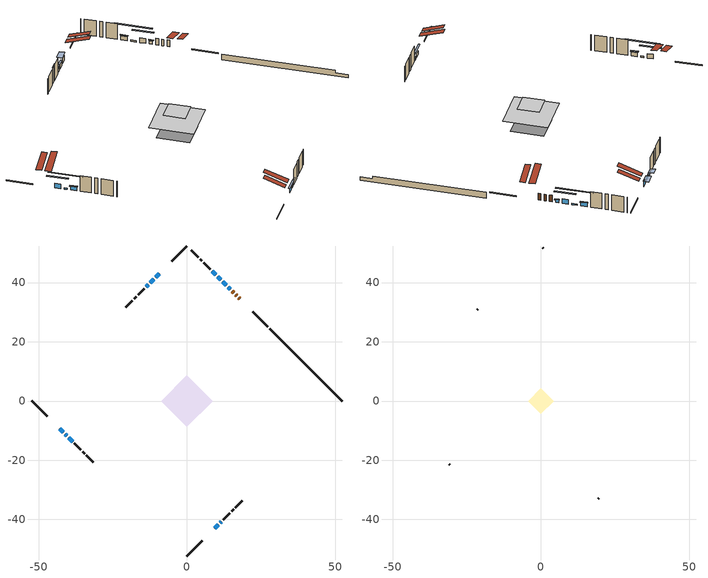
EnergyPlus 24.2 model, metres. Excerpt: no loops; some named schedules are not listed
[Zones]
conditioned space
 floor adiabatic (AdiabaticFloorConstruction): -8.72,0 0,8.72 8.72,0 0,-8.72 z2.98
 floor foundation (Slab1 construction): -6.11,0.39 -0.39,6.11 6.11,-0.39 0.39,-6.11 z-1.24
 wall outside (RimJoist1 construction): 0,-52.34 5.13,-47.21 / -52.34,0 -47.21,-5.13 / 0,52.34 -5.13,47.21 / 27.25,25.08 22.13,30.21 z0.54:0.84
 wall outside (AdiabaticWallConstruction 1): 17.86,34.47 17.42,34.92 / 16.76,35.57 16.4,35.94 / 15.74,36.59 15.2,37.13 z0.54:2.57
 wall outside (AdiabaticWallConstruction): 14.55,37.79 13.93,38.4 z0.54:1.46; 13.28,39.06 12.06,40.28 / -9.39,42.94 -10.61,41.72 / -42.94,-9.39 -41.72,-10.61 z0.54:1.96; 9.39,-42.94 10.61,-41.72 z0.54:1.51; 11.4,40.93 10.32,42.01 / -41.07,-11.27 -40.52,-11.81 z0.54:0.95; 9.67,42.67 8.44,43.89 / -11.27,41.07 -12.49,39.84 / -39.87,-12.47 -38.65,-13.69 z0.54:1.76; 11.27,-41.07 11.65,-40.69 / -13.15,39.19 -13.7,38.63 z0.54:1.43
 wall outside (Wall1 construction): 12.3,-40.03 14.47,-37.86 / -37.99,-14.34 -35.82,-16.51 / -14.36,37.97 -16.53,35.81 / 7.79,44.55 5.62,46.72 z0.54:5.42
 wall outside (Wall2 construction): 15.13,-37.2 15.7,-36.63 / -35.17,-17.17 -34.59,-17.74 / -17.19,35.15 -17.76,34.58 / 4.96,47.37 4.39,47.94 z0.54:5.42
 wall outside (Wall3 construction): 16.36,-35.98 18.7,-33.64 / -33.94,-18.4 -31.6,-20.74 / -18.41,33.92 -20.75,31.58 / 3.73,48.6 1.39,50.94 z0.54:5.42
 wall foundation (FoundationWall1 construction): 27.91,24.42,-1.24 27.91,24.42,0.54 49.89,2.44,0.54 49.89,2.44,-0.18 52.34,0,-0.18 52.34,0,-1.24
 window (WindowConstruction): 14.55,37.79 13.94,38.4 z0.54:1.45
 window (WindowConstruction 4): 13.28,39.06 12.06,40.28 z0.54:1.96
 window (WindowConstruction 5): -9.39,42.94 -10.61,41.72 z0.54:1.96
 window (WindowConstruction 6): 9.39,-42.94 10.61,-41.72 z0.54:1.51
 window (WindowConstruction 7): -42.94,-9.39 -41.72,-10.61 z0.54:1.96
 window (WindowConstruction 10): 11.4,40.93 10.32,42.01 z0.54:0.95
 window (WindowConstruction 1): 9.66,42.67 8.44,43.89 z0.54:1.76
 window (WindowConstruction 11): -41.06,-11.27 -40.52,-11.81 z0.54:0.95
 window (WindowConstruction 2): -11.27,41.06 -12.49,39.84 z0.54:1.76
 window (WindowConstruction 3): -39.87,-12.47 -38.65,-13.69 z0.54:1.76
 window (WindowConstruction 8): 11.27,-41.07 11.65,-40.69 z0.54:1.43
 window (WindowConstruction 9): -13.15,39.19 -13.7,38.63 z0.54:1.43
 door (Door): 17.86,34.47 17.42,34.92 z0.54:2.57
 door (Door 1): 16.76,35.57 16.4,35.94 z0.54:2.57
 door (Door 2): 15.74,36.59 15.2,37.13 z0.54:2.57
 ceiling adiabatic (AdiabaticFloorConstruction): 0,-8.72 8.72,0 0,8.72 -8.72,0 z2.98
 roof outside (Roof2 construction): 8.74,-43.6,5.42 4.13,-39,7.59 2.92,-40.21,7.59 7.52,-44.81,5.42; -43.6,-8.74,5.42 -39,-4.13,7.59 -40.21,-2.92,7.59 -44.81,-7.52,5.42; -8.74,43.6,5.42 -4.13,39,7.59 -2.92,40.21,7.59 -7.52,44.81,5.42; 18.52,33.82,5.42 13.92,29.21,7.59 15.13,28,7.59 19.73,32.6,5.42
attic - vented
 floor to conditioned space (Floor1 construction Reversed): -4.22,0 0,4.22 4.22,0 0,-4.22 z5.42
 wall outside (Wall4 construction): 19.35,-32.98 19.44,-32.9 / -30.94,-21.39 -30.86,-21.48 / -21.41,30.92 -21.49,30.84 / 0.74,51.6 0.66,51.68 z0.54:5.42
 roof outside (Roof1 construction): 6.87,-45.47,5.42 2.75,-41.35,7.36 1.67,-42.44,7.36 5.78,-46.55,5.42; -45.47,-6.87,5.42 -41.35,-2.75,7.36 -42.44,-1.67,7.36 -46.55,-5.78,5.42; -6.87,45.47,5.42 -2.75,41.35,7.36 -1.67,42.44,7.36 -5.78,46.55,5.42; 20.39,31.95,5.42 16.27,27.83,7.36 17.36,26.75,7.36 21.47,30.86,5.42
shading: 13.79,38.54 14.69,37.65 14.98,37.94 14.08,38.83 z1.66; 10.54,41.79 14.79,37.54 15.08,37.84 10.84,42.08 z4.1; -11.04,41.29 -8.96,43.37 -10.04,44.45 -12.12,42.37 z2.57; 11.48,-40.86 8.53,-43.8 8.82,-44.09 11.77,-41.15 z2.73; -40.21,-12.13 -44.45,-7.88 -44.75,-8.17 -40.5,-12.42 z4.1; 7.23,45.1 14.49,37.84 14.78,38.13 7.52,45.4 z5.32; 8.3,44.03 9.81,42.53 10.1,42.82 8.59,44.32 z1.96; -37.43,-14.9 -44.16,-8.18 -44.45,-8.47 -37.73,-15.19 z5.32; -12.63,39.7 -11.13,41.21 -11.42,41.5 -12.92,39.99 z1.96; -38.51,-13.83 -40.01,-12.33 -40.3,-12.62 -38.8,-14.12 z1.96; 12.51,-39.83 10.41,-41.93 10.7,-42.22 12.8,-40.12 z2.65; -14.13,38.2 -12.72,39.62 -13.79,40.69 -15.21,39.28 z2.04
[Building]
Building 1: Terrain=Suburbs
[Site:Location]
Quebec Intl AP_QC: Latitude {deg}=46.8; Longitude {deg}=-71.38; Time Zone {hr}=-5; Elevation {m}=74; Keep Site Location Information=Yes
[Site:GroundTemperature:Shallow]
0.0108218, -2.24938, -2.43038, -1.3578, 2.94801, 7.23376, 10.9493, 13.303, 13.5029, 11.5886, 7.96783, 3.81355
[Site:WaterMainsTemperature]
Calculation Method=Schedule; Temperature Schedule=mains temperature schedule
[Material] Roughness=Rough; Thermal Absorptance=0.9
Name | Thickness {m} | Conductivity {W/m-K} | Density {kg/m3} | Specific Heat {J/kg-K} | Solar Absorptance | Visible Absorptance
asphalt or fiberglass shingles | 0.00635 | 0.162714 | 1121.4 | 1465.45 | 0.4 | 0.4
ceiling stud and cavity | 0.1397 | 0.198839 | 65.682 | 1177.47 | 0.7 | 0.7
concrete 4.0 in. | 0.1016 | 1.803125 | 2242.8 | 837.4 | 0.7 | 0.7
concrete 8.0 in. | 0.2032 | 1.803125 | 2242.8 | 837.4 | 0.7 | 0.7
door material | 0.04445 | 0.0451087 | 512.64 | 1214.23 | 0.7 | 0.7
door material 1 | 0.04445 | 0.20624 | 512.64 | 1214.23 | 0.7 | 0.7
door material 2 | 0.04445 | 0.188738 | 512.64 | 1214.23 | 0.7 | 0.7
floor covering | 0.0127 | 0.0433444 | 54.468 | 1339.84 | 0.6 | 0.6
floor rigid ins; wall rigid ins | 0.512978 | 0.029427 | 32.04 | 1214.23 | 0.7 | 0.7
floor stud and cavity | 0.1397 | 1.75129 | 37.0049 | 1207.88 | 0.7 | 0.7
furniture material conditioned space 1 | 0.1524 | 0.115458 | 640.8 | 1214.23 | 0.6 | 0.6
gypsum board | 0.0127 | 0.160291 | 801 | 837.4 | 0.6 | 0.6
osb sheathing 0.5 in. | 0.0127 | 0.115458 | 512.64 | 1214.23 | 0.7 | 0.7
osb sheathing 0.75 in. | 0.01905 | 0.115458 | 512.64 | 1214.23 | 0.7 | 0.7
rim joist stud and cavity | 0.0508 | 0.145373 | 50.32683 | 1063.81 | 0.6 | 0.6
roof stud and cavity | 0.2032 | 0.281612 | 78.34581 | 1123.46 | 0.7 | 0.7
wall stud and cavity | 0.1397 | 1.14999 | 139.0536 | 1170.24 | 0.7 | 0.7
wall stud and cavity 1 | 0.1397 | 0.844108 | 139.0536 | 1170.24 | 0.7 | 0.7
wall stud and cavity 2 | 0.1397 | 0.19446 | 139.0536 | 1170.24 | 0.7 | 0.7
wall stud and cavity 3 | 0.0889 | 6.1454 | 50.32683 | 1063.81 | 0.6 | 0.6
wall stud and cavity 4 | 0.0889 | 0.380278 | 52.3479 | 1209.89 | 0.7 | 0.7
wall stud and cavity 5 | 0.0889 | 0.391764 | 83.0341 | 1211.67 | 0.7 | 0.7
wood siding | 0.0254 | 0.102417 | 544.68 | 1172.36 | 0.4 | 0.4
wood siding 1 | 0.00254 | 0.102417 | 544.68 | 1172.36 | 0.4 | 0.4
wood siding 2; wood siding 3; wood siding 4 | 0.0254 | 0.102417 | 544.68 | 1172.36 | 0.7 | 0.7
[WindowMaterial:SimpleGlazingSystem]
Name | U-Factor {W/m2-K} | Solar Heat Gain Coefficient
WindowMaterial | 4.999479 | 0.64
WindowMaterial 1 | 4.690028 | 0.65
WindowMaterial 2 | 2.95029 | 0.58
WindowMaterial 3 | 2.96732 | 0.55
WindowMaterial 4 | 2.992306 | 0.59
WindowMaterial 5 | 2.961077 | 0.63
WindowMaterial 6 | 3.063281 | 0.38
[Construction]
AdiabaticFloorConstruction: floor stud and cavity, floor rigid ins, osb sheathing 0.75 in., floor covering
AdiabaticWallConstruction: wood siding 3, wall rigid ins, wall stud and cavity 4, gypsum board
AdiabaticWallConstruction 1: wood siding 4, wall rigid ins, wall stud and cavity 4, gypsum board
Door: door material
Door 1: door material 1
Door 2: door material 2
Floor1 construction Reversed: gypsum board, ceiling stud and cavity
FoundationWall1 construction: concrete 8.0 in.
furniture construction conditioned space 1: furniture material conditioned space 1
PartitionWallConstruction: gypsum board, wall stud and cavity 5, gypsum board
RimJoist1 construction: wood siding 2, rim joist stud and cavity
Roof1 construction: asphalt or fiberglass shingles
Roof2 construction: asphalt or fiberglass shingles, osb sheathing 0.75 in., roof stud and cavity, gypsum board
Slab1 construction: concrete 4.0 in.
Wall1 construction: wood siding, osb sheathing 0.5 in., wall stud and cavity, gypsum board
Wall2 construction: wood siding, osb sheathing 0.5 in., wall stud and cavity 1, gypsum board
Wall3 construction: wood siding, osb sheathing 0.5 in., wall stud and cavity 2, gypsum board
Wall4 construction: wood siding 1, wall stud and cavity 3
WindowConstruction: WindowMaterial
WindowConstruction 1; WindowConstruction 2; WindowConstruction 3: WindowMaterial 1
WindowConstruction 10; WindowConstruction 11: WindowMaterial 6
WindowConstruction 4; WindowConstruction 5; WindowConstruction 7: WindowMaterial 2
WindowConstruction 6: WindowMaterial 3
WindowConstruction 8: WindowMaterial 4
WindowConstruction 9: WindowMaterial 5
[Zone] Multiplier=1; Part of Total Floor Area=Yes
Name | Volume {m3}
attic - vented | 11.2375
conditioned space | 507.7
[Space]
Name | Zone | Volume {m3}
attic - vented 1 | attic - vented | 11.2375
conditioned space 1 | conditioned space | 507.7
[ZoneInfiltration:EffectiveLeakageArea]
infil attic - vented 1: Zone or Space=attic - vented 1; Schedule=Always On Discrete; Effective Air Leakage Area {cm2}=1317.78; Stack Coefficient=0.000474; Wind Coefficient=1.47099e-05
[ZoneMixing]
whole house fan mix: Zone or Space=attic - vented; Schedule=Always On Continuous; Design Flow Rate Calculation Method=Flow/Zone; Design Flow Rate {m3/s}=0; Source Zone or Space=conditioned space
[SurfaceProperty:ExposedFoundationPerimeter]
Slab1: Exposed Perimeter Calculation Method=TotalExposedPerimeter; Total Exposed Perimeter {m}=34.54
[InternalMass] Zone or ZoneList=conditioned space; Space or SpaceList=conditioned space 1
Name | Construction | Surface Area {m2}
furniture mass conditioned space 1 | furniture construction conditioned space 1 | 90.5199
partition wall mass | PartitionWallConstruction | 226.3
[Lights]
interior lighting: Zone or ZoneList or Space or SpaceList=conditioned space 1; Schedule=interior lighting schedule; Design Level Calculation Method=LightingLevel; Lighting Level {W}=343.2; Return Air Fraction=0; Fraction Radiant=0.6; Fraction Visible=0.2; Fraction Replaceable=1
[People]
occupants: Zone or ZoneList or Space or SpaceList=conditioned space 1; Number of People Schedule=occupants schedule; Number of People Calculation Method=People; Number of People=3; Fraction Radiant=0.314171; Sensible Heat Fraction=0.56303; Activity Level Schedule=occupants activity schedule; Carbon Dioxide Generation Rate {m3/s-W}=0; Enable ASHRAE 55 Comfort Warnings=No; Mean Radiant Temperature Calculation Type=EnclosureAveraged
[ElectricEquipment] Zone or ZoneList or Space or SpaceList=conditioned space 1; Design Level Calculation Method=EquipmentLevel
Name | Schedule | Design Level {W} | Fraction Latent | Fraction Radiant | Fraction Lost
clothes dryer | clothes dryer schedule | 140.772 | 0.015 | 0.081 | 0.85
clothes washer | clothes washer schedule | 32.1985 | 0.03 | 0.162 | 0.7
cooking range | cooking range schedule | 215.147 | 0.08 | 0.432 | 0.2
dishwasher | dishwasher schedule | 66.8632 | 0.3 | 0.18 | 0.4
fridge | fridge schedule | 72.9452 | 0 | 0.6 | 0
mech vent house fan | mech vent house fan schedule | 0 | 0 | 0 | 1
mech vent house fan cfis | mech vent house fan cfis schedule | 0 | 0 | 0 | 0
mech vent range fan 0 | mech vent range fan 0 schedule | 57 | 0 | 0 | 1
misc plug loads | misc plug loads schedule | 494.7 | 0.045 | 0.513 | 0.1
whole house fan | Always On Discrete | 0 | 0 | 0 | 1
[OtherEquipment] Zone or ZoneList or Space or SpaceList=conditioned space 1; Design Level Calculation Method=EquipmentLevel
Name | Fuel Type | Schedule | Design Level {W} | Fraction Latent | Fraction Radiant | Fraction Lost
clothes dryer 1 | Electricity | clothes dryer schedule | 0 | 0.015 | 0.081 | 0.85
cooking range 1 | Electricity | cooking range schedule | 0 | 0.08 | 0.432 | 0.2
general water use latent | None | general water use schedule | 62.594 | 1 | 0 | 0
general water use sensible | None | general water use schedule | -61.6891 | 0 | 0.6 | 0
mech vent house fan latent load | None | Always On Discrete | 0 | 1 | 0 | 0
mech vent house fan sensible load | None | Always On Discrete | 0 | 0 | 0 | 0
water heater energy adjustment1 | NaturalGas | Always On Discrete | 0.01 | 0 | 0 | 1
[ZoneInfiltration:DesignFlowRate] Zone or ZoneList or Space or SpaceList=conditioned space 1; Schedule=Always On Discrete; Design Flow Rate Calculation Method=Flow/Zone; Design Flow Rate {m3/s}=0
infil flow; natural vent flow; whole house fan flow
[Foundation:Kiva]
Foundation Kiva 1: Initial Indoor Air Temperature {C}=18; Wall Height Above Grade {m}=0.540014; Wall Depth Below Slab {m}=0.2032
[Foundation:Kiva:Settings]
Soil Conductivity {W/m-K}=0.849921; Soil Density {kg/m3}=1842.3; Soil Specific Heat {J/kg-K}=418.7; Ground Solar Absorptivity=0.9; Ground Thermal Absorptivity=0.9; Ground Surface Roughness {m}=0.03; Far-Field Width {m}=40; Deep-Ground Boundary Condition=ZeroFlux; Deep-Ground Depth {m}=40; Minimum Cell Dimension {m}=0.2; Maximum Cell Growth Coefficient=3; Simulation Timestep=Timestep
[Exterior:Lights]
exterior lighting: Schedule=exterior lighting schedule; Design Level {W}=75.6
[Schedule:Constant]
Name | Hourly Value
Always On Continuous; mech vent house fan schedule; mech vent house fan cfis schedule; Always On Discrete | 1
occupants activity schedule | 117.228
fridge schedule | 0
[Schedule:Week:Daily]
interior lighting schedule Week Rule - Jan1-Jan27: interior lighting schedule day, interior lighting schedule day, interior lighting schedule day, interior lighting schedule day, interior lighting schedule day, interior lighting schedule day, interior lighting schedule day, interior lighting schedule default day, interior lighting schedule default day, interior lighting schedule default day, interior lighting schedule default day, interior lighting schedule default day
interior lighting schedule Week Rule - Jan28-Feb3: interior lighting schedule day, interior lighting schedule day, interior lighting schedule day, interior lighting schedule day, interior lighting schedule day 1, interior lighting schedule day 1, interior lighting schedule day 1, interior lighting schedule default day, interior lighting schedule default day, interior lighting schedule default day, interior lighting schedule default day, interior lighting schedule default day
interior lighting schedule Week Rule - Feb4-Feb24: interior lighting schedule day 1, interior lighting schedule day 1, interior lighting schedule day 1, interior lighting schedule day 1, interior lighting schedule day 1, interior lighting schedule day 1, interior lighting schedule day 1, interior lighting schedule default day, interior lighting schedule default day, interior lighting schedule default day, interior lighting schedule default day, interior lighting schedule default day
interior lighting schedule Week Rule - Feb25-Mar3: interior lighting schedule day 1, interior lighting schedule day 1, interior lighting schedule day 1, interior lighting schedule day 1, interior lighting schedule day 2, interior lighting schedule day 2, interior lighting schedule day 2, interior lighting schedule default day, interior lighting schedule default day, interior lighting schedule default day, interior lighting schedule default day, interior lighting schedule default day
interior lighting schedule Week Rule - Mar4-Mar31: interior lighting schedule day 2, interior lighting schedule day 2, interior lighting schedule day 2, interior lighting schedule day 2, interior lighting schedule day 2, interior lighting schedule day 2, interior lighting schedule day 2, interior lighting schedule default day, interior lighting schedule default day, interior lighting schedule default day, interior lighting schedule default day, interior lighting schedule default day
interior lighting schedule Week Rule - Apr1-Apr28: interior lighting schedule day 3, interior lighting schedule day 3, interior lighting schedule day 3, interior lighting schedule day 3, interior lighting schedule day 3, interior lighting schedule day 3, interior lighting schedule day 3, interior lighting schedule default day, interior lighting schedule default day, interior lighting schedule default day, interior lighting schedule default day, interior lighting schedule default day
interior lighting schedule Week Rule - Apr29-May5: interior lighting schedule day 3, interior lighting schedule day 3, interior lighting schedule day 4, interior lighting schedule day 4, interior lighting schedule day 4, interior lighting schedule day 4, interior lighting schedule day 4, interior lighting schedule default day, interior lighting schedule default day, interior lighting schedule default day, interior lighting schedule default day, interior lighting schedule default day
interior lighting schedule Week Rule - May6-May26: interior lighting schedule day 4, interior lighting schedule day 4, interior lighting schedule day 4, interior lighting schedule day 4, interior lighting schedule day 4, interior lighting schedule day 4, interior lighting schedule day 4, interior lighting schedule default day, interior lighting schedule default day, interior lighting schedule default day, interior lighting schedule default day, interior lighting schedule default day
interior lighting schedule Week Rule - May27-Jun2: interior lighting schedule day 4, interior lighting schedule day 4, interior lighting schedule day 4, interior lighting schedule day 4, interior lighting schedule day 4, interior lighting schedule day 5, interior lighting schedule day 5, interior lighting schedule default day, interior lighting schedule default day, interior lighting schedule default day, interior lighting schedule default day, interior lighting schedule default day
interior lighting schedule Week Rule - Jun3-Jun30: interior lighting schedule day 5, interior lighting schedule day 5, interior lighting schedule day 5, interior lighting schedule day 5, interior lighting schedule day 5, interior lighting schedule day 5, interior lighting schedule day 5, interior lighting schedule default day, interior lighting schedule default day, interior lighting schedule default day, interior lighting schedule default day, interior lighting schedule default day
interior lighting schedule Week Rule - Jul1-Jul28: interior lighting schedule day 6, interior lighting schedule day 6, interior lighting schedule day 6, interior lighting schedule day 6, interior lighting schedule day 6, interior lighting schedule day 6, interior lighting schedule day 6, interior lighting schedule default day, interior lighting schedule default day, interior lighting schedule default day, interior lighting schedule default day, interior lighting schedule default day
interior lighting schedule Week Rule - Jul29-Aug4: interior lighting schedule day 6, interior lighting schedule day 6, interior lighting schedule day 6, interior lighting schedule day 7, interior lighting schedule day 7, interior lighting schedule day 7, interior lighting schedule day 7, interior lighting schedule default day, interior lighting schedule default day, interior lighting schedule default day, interior lighting schedule default day, interior lighting schedule default day
interior lighting schedule Week Rule - Aug5-Aug25: interior lighting schedule day 7, interior lighting schedule day 7, interior lighting schedule day 7, interior lighting schedule day 7, interior lighting schedule day 7, interior lighting schedule day 7, interior lighting schedule day 7, interior lighting schedule default day, interior lighting schedule default day, interior lighting schedule default day, interior lighting schedule default day, interior lighting schedule default day
interior lighting schedule Week Rule - Aug26-Sep1: interior lighting schedule day 7, interior lighting schedule day 7, interior lighting schedule day 7, interior lighting schedule day 7, interior lighting schedule day 7, interior lighting schedule day 7, interior lighting schedule day 8, interior lighting schedule default day, interior lighting schedule default day, interior lighting schedule default day, interior lighting schedule default day, interior lighting schedule default day
interior lighting schedule Week Rule - Sep2-Sep29: interior lighting schedule day 8, interior lighting schedule day 8, interior lighting schedule day 8, interior lighting schedule day 8, interior lighting schedule day 8, interior lighting schedule day 8, interior lighting schedule day 8, interior lighting schedule default day, interior lighting schedule default day, interior lighting schedule default day, interior lighting schedule default day, interior lighting schedule default day
interior lighting schedule Week Rule - Sep30-Oct6: interior lighting schedule day 8, interior lighting schedule day 9, interior lighting schedule day 9, interior lighting schedule day 9, interior lighting schedule day 9, interior lighting schedule day 9, interior lighting schedule day 9, interior lighting schedule default day, interior lighting schedule default day, interior lighting schedule default day, interior lighting schedule default day, interior lighting schedule default day
interior lighting schedule Week Rule - Oct7-Oct27: interior lighting schedule day 9, interior lighting schedule day 9, interior lighting schedule day 9, interior lighting schedule day 9, interior lighting schedule day 9, interior lighting schedule day 9, interior lighting schedule day 9, interior lighting schedule default day, interior lighting schedule default day, interior lighting schedule default day, interior lighting schedule default day, interior lighting schedule default day
interior lighting schedule Week Rule - Oct28-Nov3: interior lighting schedule day 9, interior lighting schedule day 9, interior lighting schedule day 9, interior lighting schedule day 9, interior lighting schedule day 10, interior lighting schedule day 10, interior lighting schedule day 10, interior lighting schedule default day, interior lighting schedule default day, interior lighting schedule default day, interior lighting schedule default day, interior lighting schedule default day
interior lighting schedule Week Rule - Nov4-Nov24: interior lighting schedule day 10, interior lighting schedule day 10, interior lighting schedule day 10, interior lighting schedule day 10, interior lighting schedule day 10, interior lighting schedule day 10, interior lighting schedule day 10, interior lighting schedule default day, interior lighting schedule default day, interior lighting schedule default day, interior lighting schedule default day, interior lighting schedule default day
interior lighting schedule Week Rule - Nov25-Dec1: interior lighting schedule day 10, interior lighting schedule day 10, interior lighting schedule day 10, interior lighting schedule day 10, interior lighting schedule day 10, interior lighting schedule day 10, interior lighting schedule day 11, interior lighting schedule default day, interior lighting schedule default day, interior lighting schedule default day, interior lighting schedule default day, interior lighting schedule default day
interior lighting schedule Week Rule - Dec2-Dec31: interior lighting schedule day 11, interior lighting schedule day 11, interior lighting schedule day 11, interior lighting schedule day 11, interior lighting schedule day 11, interior lighting schedule day 11, interior lighting schedule day 11, interior lighting schedule default day, interior lighting schedule default day, interior lighting schedule default day, interior lighting schedule default day, interior lighting schedule default day
occupants schedule Week Rule - Jan1-Dec31: occupants schedule day, occupants schedule day, occupants schedule day, occupants schedule day, occupants schedule day, occupants schedule day, occupants schedule day, occupants schedule default day, occupants schedule default day, occupants schedule default day, occupants schedule default day, occupants schedule default day
clothes dryer schedule Week Rule - Jan1-Dec31: clothes dryer schedule day, clothes dryer schedule day, clothes dryer schedule day, clothes dryer schedule day, clothes dryer schedule day, clothes dryer schedule day, clothes dryer schedule day, clothes dryer schedule default day, clothes dryer schedule default day, clothes dryer schedule default day, clothes dryer schedule default day, clothes dryer schedule default day
clothes washer schedule Week Rule - Jan1-Dec31: clothes washer schedule day, clothes washer schedule day, clothes washer schedule day, clothes washer schedule day, clothes washer schedule day, clothes washer schedule day, clothes washer schedule day, clothes washer schedule default day, clothes washer schedule default day, clothes washer schedule default day, clothes washer schedule default day, clothes washer schedule default day
cooking range schedule Week Rule - Jan1-Dec31: cooking range schedule day, cooking range schedule day, cooking range schedule day, cooking range schedule day, cooking range schedule day, cooking range schedule day, cooking range schedule day, cooking range schedule default day, cooking range schedule default day, cooking range schedule default day, cooking range schedule default day, cooking range schedule default day
dishwasher schedule Week Rule - Jan1-Dec31: dishwasher schedule day, dishwasher schedule day, dishwasher schedule day, dishwasher schedule day, dishwasher schedule day, dishwasher schedule day, dishwasher schedule day, dishwasher schedule default day, dishwasher schedule default day, dishwasher schedule default day, dishwasher schedule default day, dishwasher schedule default day
mech vent range fan 0 schedule Week Rule - Jan1-Dec31: mech vent range fan 0 schedule day, mech vent range fan 0 schedule day, mech vent range fan 0 schedule day, mech vent range fan 0 schedule day, mech vent range fan 0 schedule day, mech vent range fan 0 schedule day, mech vent range fan 0 schedule day, mech vent range fan 0 schedule default day, mech vent range fan 0 schedule default day, mech vent range fan 0 schedule default day, mech vent range fan 0 schedule default day, mech vent range fan 0 schedule default day
misc plug loads schedule Week Rule - Jan1-Dec31: misc plug loads schedule day, misc plug loads schedule day, misc plug loads schedule day, misc plug loads schedule day, misc plug loads schedule day, misc plug loads schedule day, misc plug loads schedule day, misc plug loads schedule default day, misc plug loads schedule default day, misc plug loads schedule default day, misc plug loads schedule default day, misc plug loads schedule default day
general water use schedule Week Rule - Jan1-Dec31: general water use schedule day, general water use schedule day, general water use schedule day, general water use schedule day, general water use schedule day, general water use schedule day, general water use schedule day, general water use schedule default day, general water use schedule default day, general water use schedule default day, general water use schedule default day, general water use schedule default day
exterior lighting schedule Week Rule - Jan1-Jan27: exterior lighting schedule day, exterior lighting schedule day, exterior lighting schedule day, exterior lighting schedule day, exterior lighting schedule day, exterior lighting schedule day, exterior lighting schedule day, exterior lighting schedule default day, exterior lighting schedule default day, exterior lighting schedule default day, exterior lighting schedule default day, exterior lighting schedule default day
exterior lighting schedule Week Rule - Jan28-Feb3: exterior lighting schedule day, exterior lighting schedule day, exterior lighting schedule day, exterior lighting schedule day, exterior lighting schedule day 1, exterior lighting schedule day 1, exterior lighting schedule day 1, exterior lighting schedule default day, exterior lighting schedule default day, exterior lighting schedule default day, exterior lighting schedule default day, exterior lighting schedule default day
exterior lighting schedule Week Rule - Feb4-Feb24: exterior lighting schedule day 1, exterior lighting schedule day 1, exterior lighting schedule day 1, exterior lighting schedule day 1, exterior lighting schedule day 1, exterior lighting schedule day 1, exterior lighting schedule day 1, exterior lighting schedule default day, exterior lighting schedule default day, exterior lighting schedule default day, exterior lighting schedule default day, exterior lighting schedule default day
exterior lighting schedule Week Rule - Feb25-Mar3: exterior lighting schedule day 1, exterior lighting schedule day 1, exterior lighting schedule day 1, exterior lighting schedule day 1, exterior lighting schedule day 2, exterior lighting schedule day 2, exterior lighting schedule day 2, exterior lighting schedule default day, exterior lighting schedule default day, exterior lighting schedule default day, exterior lighting schedule default day, exterior lighting schedule default day
exterior lighting schedule Week Rule - Mar4-Mar31: exterior lighting schedule day 2, exterior lighting schedule day 2, exterior lighting schedule day 2, exterior lighting schedule day 2, exterior lighting schedule day 2, exterior lighting schedule day 2, exterior lighting schedule day 2, exterior lighting schedule default day, exterior lighting schedule default day, exterior lighting schedule default day, exterior lighting schedule default day, exterior lighting schedule default day
exterior lighting schedule Week Rule - Apr1-Apr28: exterior lighting schedule day 3, exterior lighting schedule day 3, exterior lighting schedule day 3, exterior lighting schedule day 3, exterior lighting schedule day 3, exterior lighting schedule day 3, exterior lighting schedule day 3, exterior lighting schedule default day, exterior lighting schedule default day, exterior lighting schedule default day, exterior lighting schedule default day, exterior lighting schedule default day
exterior lighting schedule Week Rule - Apr29-May5: exterior lighting schedule day 3, exterior lighting schedule day 3, exterior lighting schedule day 4, exterior lighting schedule day 4, exterior lighting schedule day 4, exterior lighting schedule day 4, exterior lighting schedule day 4, exterior lighting schedule default day, exterior lighting schedule default day, exterior lighting schedule default day, exterior lighting schedule default day, exterior lighting schedule default day
exterior lighting schedule Week Rule - May6-May26: exterior lighting schedule day 4, exterior lighting schedule day 4, exterior lighting schedule day 4, exterior lighting schedule day 4, exterior lighting schedule day 4, exterior lighting schedule day 4, exterior lighting schedule day 4, exterior lighting schedule default day, exterior lighting schedule default day, exterior lighting schedule default day, exterior lighting schedule default day, exterior lighting schedule default day
exterior lighting schedule Week Rule - May27-Jun2: exterior lighting schedule day 4, exterior lighting schedule day 4, exterior lighting schedule day 4, exterior lighting schedule day 4, exterior lighting schedule day 4, exterior lighting schedule day 5, exterior lighting schedule day 5, exterior lighting schedule default day, exterior lighting schedule default day, exterior lighting schedule default day, exterior lighting schedule default day, exterior lighting schedule default day
exterior lighting schedule Week Rule - Jun3-Jun30: exterior lighting schedule day 5, exterior lighting schedule day 5, exterior lighting schedule day 5, exterior lighting schedule day 5, exterior lighting schedule day 5, exterior lighting schedule day 5, exterior lighting schedule day 5, exterior lighting schedule default day, exterior lighting schedule default day, exterior lighting schedule default day, exterior lighting schedule default day, exterior lighting schedule default day
exterior lighting schedule Week Rule - Jul1-Jul28: exterior lighting schedule day 6, exterior lighting schedule day 6, exterior lighting schedule day 6, exterior lighting schedule day 6, exterior lighting schedule day 6, exterior lighting schedule day 6, exterior lighting schedule day 6, exterior lighting schedule default day, exterior lighting schedule default day, exterior lighting schedule default day, exterior lighting schedule default day, exterior lighting schedule default day
exterior lighting schedule Week Rule - Jul29-Aug4: exterior lighting schedule day 6, exterior lighting schedule day 6, exterior lighting schedule day 6, exterior lighting schedule day 7, exterior lighting schedule day 7, exterior lighting schedule day 7, exterior lighting schedule day 7, exterior lighting schedule default day, exterior lighting schedule default day, exterior lighting schedule default day, exterior lighting schedule default day, exterior lighting schedule default day
exterior lighting schedule Week Rule - Aug5-Aug25: exterior lighting schedule day 7, exterior lighting schedule day 7, exterior lighting schedule day 7, exterior lighting schedule day 7, exterior lighting schedule day 7, exterior lighting schedule day 7, exterior lighting schedule day 7, exterior lighting schedule default day, exterior lighting schedule default day, exterior lighting schedule default day, exterior lighting schedule default day, exterior lighting schedule default day
exterior lighting schedule Week Rule - Aug26-Sep1: exterior lighting schedule day 7, exterior lighting schedule day 7, exterior lighting schedule day 7, exterior lighting schedule day 7, exterior lighting schedule day 7, exterior lighting schedule day 7, exterior lighting schedule day 8, exterior lighting schedule default day, exterior lighting schedule default day, exterior lighting schedule default day, exterior lighting schedule default day, exterior lighting schedule default day
exterior lighting schedule Week Rule - Sep2-Sep29: exterior lighting schedule day 8, exterior lighting schedule day 8, exterior lighting schedule day 8, exterior lighting schedule day 8, exterior lighting schedule day 8, exterior lighting schedule day 8, exterior lighting schedule day 8, exterior lighting schedule default day, exterior lighting schedule default day, exterior lighting schedule default day, exterior lighting schedule default day, exterior lighting schedule default day
exterior lighting schedule Week Rule - Sep30-Oct6: exterior lighting schedule day 8, exterior lighting schedule day 9, exterior lighting schedule day 9, exterior lighting schedule day 9, exterior lighting schedule day 9, exterior lighting schedule day 9, exterior lighting schedule day 9, exterior lighting schedule default day, exterior lighting schedule default day, exterior lighting schedule default day, exterior lighting schedule default day, exterior lighting schedule default day
exterior lighting schedule Week Rule - Oct7-Oct27: exterior lighting schedule day 9, exterior lighting schedule day 9, exterior lighting schedule day 9, exterior lighting schedule day 9, exterior lighting schedule day 9, exterior lighting schedule day 9, exterior lighting schedule day 9, exterior lighting schedule default day, exterior lighting schedule default day, exterior lighting schedule default day, exterior lighting schedule default day, exterior lighting schedule default day
exterior lighting schedule Week Rule - Oct28-Nov3: exterior lighting schedule day 9, exterior lighting schedule day 9, exterior lighting schedule day 9, exterior lighting schedule day 9, exterior lighting schedule day 10, exterior lighting schedule day 10, exterior lighting schedule day 10, exterior lighting schedule default day, exterior lighting schedule default day, exterior lighting schedule default day, exterior lighting schedule default day, exterior lighting schedule default day
exterior lighting schedule Week Rule - Nov4-Nov24: exterior lighting schedule day 10, exterior lighting schedule day 10, exterior lighting schedule day 10, exterior lighting schedule day 10, exterior lighting schedule day 10, exterior lighting schedule day 10, exterior lighting schedule day 10, exterior lighting schedule default day, exterior lighting schedule default day, exterior lighting schedule default day, exterior lighting schedule default day, exterior lighting schedule default day
[Schedule:Year]
interior lighting schedule: interior lighting schedule Week Rule - Jan1-Jan27, 1, 1, 1, 27, interior lighting schedule Week Rule - Jan28-Feb3, 1, 28, 2, 3, interior lighting schedule Week Rule - Feb4-Feb24, 2, 4, 2, 24, interior lighting schedule Week Rule - Feb25-Mar3, 2, 25, 3, 3, interior lighting schedule Week Rule - Mar4-Mar31, 3, 4, 3, 31, interior lighting schedule Week Rule - Apr1-Apr28, 4, 1, 4, 28, interior lighting schedule Week Rule - Apr29-May5, 4, 29, 5, 5, interior lighting schedule Week Rule - May6-May26, 5, 6, 5, 26, interior lighting schedule Week Rule - May27-Jun2, 5, 27, 6, 2, interior lighting schedule Week Rule - Jun3-Jun30, 6, 3, 6, 30, interior lighting schedule Week Rule - Jul1-Jul28, 7, 1, 7, 28, interior lighting schedule Week Rule - Jul29-Aug4, 7, 29, 8, 4, interior lighting schedule Week Rule - Aug5-Aug25, 8, 5, 8, 25, interior lighting schedule Week Rule - Aug26-Sep1, 8, 26, 9, 1, interior lighting schedule Week Rule - Sep2-Sep29, 9, 2, 9, 29, interior lighting schedule Week Rule - Sep30-Oct6, 9, 30, 10, 6, interior lighting schedule Week Rule - Oct7-Oct27, 10, 7, 10, 27, interior lighting schedule Week Rule - Oct28-Nov3, 10, 28, 11, 3, interior lighting schedule Week Rule - Nov4-Nov24, 11, 4, 11, 24, interior lighting schedule Week Rule - Nov25-Dec1, 11, 25, 12, 1, interior lighting schedule Week Rule - Dec2-Dec31, 12, 2, 12, 31
occupants schedule: occupants schedule Week Rule - Jan1-Dec31, 1, 1, 12, 31
clothes dryer schedule: clothes dryer schedule Week Rule - Jan1-Dec31, 1, 1, 12, 31
clothes washer schedule: clothes washer schedule Week Rule - Jan1-Dec31, 1, 1, 12, 31
cooking range schedule: cooking range schedule Week Rule - Jan1-Dec31, 1, 1, 12, 31
dishwasher schedule: dishwasher schedule Week Rule - Jan1-Dec31, 1, 1, 12, 31
mech vent range fan 0 schedule: mech vent range fan 0 schedule Week Rule - Jan1-Dec31, 1, 1, 12, 31
misc plug loads schedule: misc plug loads schedule Week Rule - Jan1-Dec31, 1, 1, 12, 31
general water use schedule: general water use schedule Week Rule - Jan1-Dec31, 1, 1, 12, 31
exterior lighting schedule: exterior lighting schedule Week Rule - Jan1-Jan27, 1, 1, 1, 27, exterior lighting schedule Week Rule - Jan28-Feb3, 1, 28, 2, 3, exterior lighting schedule Week Rule - Feb4-Feb24, 2, 4, 2, 24, exterior lighting schedule Week Rule - Feb25-Mar3, 2, 25, 3, 3, exterior lighting schedule Week Rule - Mar4-Mar31, 3, 4, 3, 31, exterior lighting schedule Week Rule - Apr1-Apr28, 4, 1, 4, 28, exterior lighting schedule Week Rule - Apr29-May5, 4, 29, 5, 5, exterior lighting schedule Week Rule - May6-May26, 5, 6, 5, 26, exterior lighting schedule Week Rule - May27-Jun2, 5, 27, 6, 2, exterior lighting schedule Week Rule - Jun3-Jun30, 6, 3, 6, 30, exterior lighting schedule Week Rule - Jul1-Jul28, 7, 1, 7, 28, exterior lighting schedule Week Rule - Jul29-Aug4, 7, 29, 8, 4, exterior lighting schedule Week Rule - Aug5-Aug25, 8, 5, 8, 25, exterior lighting schedule Week Rule - Aug26-Sep1, 8, 26, 9, 1, exterior lighting schedule Week Rule - Sep2-Sep29, 9, 2, 9, 29, exterior lighting schedule Week Rule - Sep30-Oct6, 9, 30, 10, 6, exterior lighting schedule Week Rule - Oct7-Oct27, 10, 7, 10, 27, exterior lighting schedule Week Rule - Oct28-Nov3, 10, 28, 11, 3, exterior lighting schedule Week Rule - Nov4-Nov24, 11, 4, 11, 24, exterior lighting schedule Week Rule - Nov25-Dec1, 11, 25, 12, 1, exterior lighting schedule Week Rule - Dec2-Dec31, 12, 2, 12, 31
[Schedule:Compact]
mains temperature schedule: Through: 01/01, For: AllDays, Until: 24:00, 5.175, Through: 01/02, For: AllDays, Until: 24:00, 5.10167, Through: 01/03, For: AllDays, Until: 24:00, 5.02889, Through: 01/04, For: AllDays, Until: 24:00, 4.95778, Through: 01/05, For: AllDays, Until: 24:00, 4.88778, Through: 01/06, For: AllDays, Until: 24:00, 4.81833, Through: 01/07, For: AllDays, Until: 24:00, 4.75056, Through: 01/08, For: AllDays, Until: 24:00, 4.68389, Through: 01/09, For: AllDays, Until: 24:00, 4.61833, Through: 01/10, For: AllDays, Until: 24:00, 4.55389, Through: 01/11, For: AllDays, Until: 24:00, 4.49056, Through: 01/12, For: AllDays, Until: 24:00, 4.42889, Through: 01/13, For: AllDays, Until: 24:00, 4.36778, Through: 01/14, For: AllDays, Until: 24:00, 4.30889, Through: 01/15, For: AllDays, Until: 24:00, 4.25056, Through: 01/16, For: AllDays, Until: 24:00, 4.19389, Through: 01/17, For: AllDays, Until: 24:00, 4.13833, Through: 01/18, For: AllDays, Until: 24:00, 4.08444, Through: 01/19, For: AllDays, Until: 24:00, 4.03167, Through: 01/20, For: AllDays, Until: 24:00, 3.98056, Through: 01/21, For: AllDays, Until: 24:00, 3.93056, Through: 01/22, For: AllDays, Until: 24:00, 3.88222, Through: 01/23, For: AllDays, Until: 24:00, 3.835, Through: 01/24, For: AllDays, Until: 24:00, 3.78944, Through: 01/25, For: AllDays, Until: 24:00, 3.74556, Through: 01/26, For: AllDays, Until: 24:00, 3.70278, Through: 01/27, For: AllDays, Until: 24:00, 3.66167, Through: 01/28, For: AllDays, Until: 24:00, 3.62167, Through: 01/29, For: AllDays, Until: 24:00, 3.58389, Through: 01/30, For: AllDays, Until: 24:00, 3.54722, Through: 01/31, For: AllDays, Until: 24:00, 3.51167, Through: 02/01, For: AllDays, Until: 24:00, 3.47833, Through: 02/02, For: AllDays, Until: 24:00, 3.44611, Through: 02/03, For: AllDays, Until: 24:00, 3.41556, Through: 02/04, For: AllDays, Until: 24:00, 3.38667, Through: 02/05, For: AllDays, Until: 24:00, 3.35944, Through: 02/06, For: AllDays, Until: 24:00, 3.33389, Through: 02/07, For: AllDays, Until: 24:00, 3.30944, Through: 02/08, For: AllDays, Until: 24:00, 3.28667, Through: 02/09, For: AllDays, Until: 24:00, 3.26611, Through: 02/10, For: AllDays, Until: 24:00, 3.24667, Through: 02/11, For: AllDays, Until: 24:00, 3.22889, Through: 02/12, For: AllDays, Until: 24:00, 3.21278, Through: 02/13, For: AllDays, Until: 24:00, 3.19833, Through: 02/14, For: AllDays, Until: 24:00, 3.18556, Through: 02/15, For: AllDays, Until: 24:00, 3.17389, Through: 02/16, For: AllDays, Until: 24:00, 3.16444, Through: 02/17, For: AllDays, Until: 24:00, 3.15667, Through: 02/18, For: AllDays, Until: 24:00, 3.15056, Through: 02/19, For: AllDays, Until: 24:00, 3.14556, Through: 02/20, For: AllDays, Until: 24:00, 3.14278, Through: 02/21, For: AllDays, Until: 24:00, 3.14111, Through: 02/22, For: AllDays, Until: 24:00, 3.14167, Through: 02/23, For: AllDays, Until: 24:00, 3.14333, Through: 02/24, For: AllDays, Until: 24:00, 3.14722, Through: 02/25, For: AllDays, Until: 24:00, 3.15222, Through: 02/26, For: AllDays, Until: 24:00, 3.15944, Through: 02/27, For: AllDays, Until: 24:00, 3.16778, Through: 02/28, For: AllDays, Until: 24:00, 3.17778, Through: 03/01, For: AllDays, Until: 24:00, 3.18944, Through: 03/02, For: AllDays, Until: 24:00, 3.20333, Through: 03/03, For: AllDays, Until: 24:00, 3.21833, Through: 03/04, For: AllDays, Until: 24:00, 3.235, Through: 03/05, For: AllDays, Until: 24:00, 3.25333, Through: 03/06, For: AllDays, Until: 24:00, 3.27333, Through: 03/07, For: AllDays, Until: 24:00, 3.29444, Through: 03/08, For: AllDays, Until: 24:00, 3.31778, Through: 03/09, For: AllDays, Until: 24:00, 3.34222, Through: 03/10, For: AllDays, Until: 24:00, 3.36889, Through: 03/11, For: AllDays, Until: 24:00, 3.39667, Through: 03/12, For: AllDays, Until: 24:00, 3.42611, Through: 03/13, For: AllDays, Until: 24:00, 3.45722, Through: 03/14, For: AllDays, Until: 24:00, 3.49, Through: 03/15, For: AllDays, Until: 24:00, 3.52389, Through: 03/16, For: AllDays, Until: 24:00, 3.55944, Through: 03/17, For: AllDays, Until: 24:00, 3.59667, Through: 03/18, For: AllDays, Until: 24:00, 3.63556, Through: 03/19, For: AllDays, Until: 24:00, 3.67556, Through: 03/20, For: AllDays, Until: 24:00, 3.71722, Through: 03/21, For: AllDays, Until: 24:00, 3.76056, Through: 03/22, For: AllDays, Until: 24:00, 3.80556, Through: 03/23, For: AllDays, Until: 24:00, 3.85111, Through: 03/24, For: AllDays, Until: 24:00, 3.89889, Through: 03/25, For: AllDays, Until: 24:00, 3.94778, Through: 03/26, For: AllDays, Until: 24:00, 3.99833, Through: 03/27, For: AllDays, Until: 24:00, 4.05, Through: 03/28, For: AllDays, Until: 24:00, 4.10333, Through: 03/29, For: AllDays, Until: 24:00, 4.15778, Through: 03/30, For: AllDays, Until: 24:00, 4.21333, Through: 03/31, For: AllDays, Until: 24:00, 4.27056, Through: 04/01, For: AllDays, Until: 24:00, 4.32944, Through: 04/02, For: AllDays, Until: 24:00, 4.38889, Through: 04/03, For: AllDays, Until: 24:00, 4.45, Through: 04/04, For: AllDays, Until: 24:00, 4.51222, Through: 04/05, For: AllDays, Until: 24:00, 4.57611, Through: 04/06, For: AllDays, Until: 24:00, 4.64056, Through: 04/07, For: AllDays, Until: 24:00, 4.70667, Through: 04/08, For: AllDays, Until: 24:00, 4.77389, Through: 04/09, For: AllDays, Until: 24:00, 4.84222, Through: 04/10, For: AllDays, Until: 24:00, 4.91167, Through: 04/11, For: AllDays, Until: 24:00, 4.98278, Through: 04/12, For: AllDays, Until: 24:00, 5.05444, Through: 04/13, For: AllDays, Until: 24:00, 5.12722, Through: 04/14, For: AllDays, Until: 24:00, 5.20111, Through: 04/15, For: AllDays, Until: 24:00, 5.27611, Through: 04/16, For: AllDays, Until: 24:00, 5.35167, Through: 04/17, For: AllDays, Until: 24:00, 5.42889, Through: 04/18, For: AllDays, Until: 24:00, 5.50667, Through: 04/19, For: AllDays, Until: 24:00, 5.58556, Through: 04/20, For: AllDays, Until: 24:00, 5.665, Through: 04/21, For: AllDays, Until: 24:00, 5.74611, Through: 04/22, For: AllDays, Until: 24:00, 5.82722, Through: 04/23, For: AllDays, Until: 24:00, 5.91, Through: 04/24, For: AllDays, Until: 24:00, 5.99278, Through: 04/25, For: AllDays, Until: 24:00, 6.07722, Through: 04/26, For: AllDays, Until: 24:00, 6.16167, Through: 04/27, For: AllDays, Until: 24:00, 6.24722, Through: 04/28, For: AllDays, Until: 24:00, 6.33389, Through: 04/29, For: AllDays, Until: 24:00, 6.42056, Through: 04/30, For: AllDays, Until: 24:00, 6.50833, Through: 05/01, For: AllDays, Until: 24:00, 6.59667, Through: 05/02, For: AllDays, Until: 24:00, 6.68556, Through: 05/03, For: AllDays, Until: 24:00, 6.775, Through: 05/04, For: AllDays, Until: 24:00, 6.86556, Through: 05/05, For: AllDays, Until: 24:00, 6.95611, Through: 05/06, For: AllDays, Until: 24:00, 7.04722, Through: 05/07, For: AllDays, Until: 24:00, 7.13889, Through: 05/08, For: AllDays, Until: 24:00, 7.23111, Through: 05/09, For: AllDays, Until: 24:00, 7.32333, Through: 05/10, For: AllDays, Until: 24:00, 7.41667, Through: 05/11, For: AllDays, Until: 24:00, 7.51, Through: 05/12, For: AllDays, Until: 24:00, 7.60389, Through: 05/13, For: AllDays, Until: 24:00, 7.69778, Through: 05/14, For: AllDays, Until: 24:00, 7.79222, Through: 05/15, For: AllDays, Until: 24:00, 7.88667, Through: 05/16, For: AllDays, Until: 24:00, 7.98167, Through: 05/17, For: AllDays, Until: 24:00, 8.07667, Through: 05/18, For: AllDays, Until: 24:00, 8.17167, Through: 05/19, For: AllDays, Until: 24:00, 8.26722, Through: 05/20, For: AllDays, Until: 24:00, 8.36278, Through: 05/21, For: AllDays, Until: 24:00, 8.45833, Through: 05/22, For: AllDays, Until: 24:00, 8.55444, Through: 05/23, For: AllDays, Until: 24:00, 8.65, Through: 05/24, For: AllDays, Until: 24:00, 8.74611, Through: 05/25, For: AllDays, Until: 24:00, 8.84167, Through: 05/26, For: AllDays, Until: 24:00, 8.93722, Through: 05/27, For: AllDays, Until: 24:00, 9.03333, Through: 05/28, For: AllDays, Until: 24:00, 9.12889, Through: 05/29, For: AllDays, Until: 24:00, 9.22389, Through: 05/30, For: AllDays, Until: 24:00, 9.31944, Through: 05/31, For: AllDays, Until: 24:00, 9.41444, Through: 06/01, For: AllDays, Until: 24:00, 9.50944, Through: 06/02, For: AllDays, Until: 24:00, 9.60389, Through: 06/03, For: AllDays, Until: 24:00, 9.69833, Through: 06/04, For: AllDays, Until: 24:00, 9.79278, Through: 06/05, For: AllDays, Until: 24:00, 9.88667, Through: 06/06, For: AllDays, Until: 24:00, 9.98, Through: 06/07, For: AllDays, Until: 24:00, 10.0728, Through: 06/08, For: AllDays, Until: 24:00, 10.1656, Through: 06/09, For: AllDays, Until: 24:00, 10.2578, Through: 06/10, For: AllDays, Until: 24:00, 10.3494, Through: 06/11, For: AllDays, Until: 24:00, 10.4411, Through: 06/12, For: AllDays, Until: 24:00, 10.5317, Through: 06/13, For: AllDays, Until: 24:00, 10.6222, Through: 06/14, For: AllDays, Until: 24:00, 10.7117, Through: 06/15, For: AllDays, Until: 24:00, 10.8006, Through: 06/16, For: AllDays, Until: 24:00, 10.8889, Through: 06/17, For: AllDays, Until: 24:00, 10.9772, Through: 06/18, For: AllDays, Until: 24:00, 11.0639, Through: 06/19, For: AllDays, Until: 24:00, 11.1506, Through: 06/20, For: AllDays, Until: 24:00, 11.2361, Through: 06/21, For: AllDays, Until: 24:00, 11.3211, Through: 06/22, For: AllDays, Until: 24:00, 11.4056, Through: 06/23, For: AllDays, Until: 24:00, 11.4889, Through: 06/24, For: AllDays, Until: 24:00, 11.5711, Through: 06/25, For: AllDays, Until: 24:00, 11.6533, Through: 06/26, For: AllDays, Until: 24:00, 11.7339, Through: 06/27, For: AllDays, Until: 24:00, 11.8139, Through: 06/28, For: AllDays, Until: 24:00, 11.8928, Through: 06/29, For: AllDays, Until: 24:00, 11.9711, Through: 06/30, For: AllDays, Until: 24:00, 12.0483, Through: 07/01, For: AllDays, Until: 24:00, 12.1244, Through: 07/02, For: AllDays, Until: 24:00, 12.1994, Through: 07/03, For: AllDays, Until: 24:00, 12.2733, Through: 07/04, For: AllDays, Until: 24:00, 12.3467, Through: 07/05, For: AllDays, Until: 24:00, 12.4183, Through: 07/06, For: AllDays, Until: 24:00, 12.4894, Through: 07/07, For: AllDays, Until: 24:00, 12.5589, Through: 07/08, For: AllDays, Until: 24:00, 12.6278, Through: 07/09, For: AllDays, Until: 24:00, 12.695, Through: 07/10, For: AllDays, Until: 24:00, 12.7617, Through: 07/11, For: AllDays, Until: 24:00, 12.8267, Through: 07/12, For: AllDays, Until: 24:00, 12.8906, Through: 07/13, For: AllDays, Until: 24:00, 12.9528, Through: 07/14, For: AllDays, Until: 24:00, 13.0144, Through: 07/15, For: AllDays, Until: 24:00, 13.0744, Through: 07/16, For: AllDays, Until: 24:00, 13.1333, Through: 07/17, For: AllDays, Until: 24:00, 13.1906, Through: 07/18, For: AllDays, Until: 24:00, 13.2467, Through: 07/19, For: AllDays, Until: 24:00, 13.3017, Through: 07/20, For: AllDays, Until: 24:00, 13.355, Through: 07/21, For: AllDays, Until: 24:00, 13.4072, Through: 07/22, For: AllDays, Until: 24:00, 13.4578, Through: 07/23, For: AllDays, Until: 24:00, 13.5067, Through: 07/24, For: AllDays, Until: 24:00, 13.5544, Through: 07/25, For: AllDays, Until: 24:00, 13.6011, Through: 07/26, For: AllDays, Until: 24:00, 13.6461, Through: 07/27, For: AllDays, Until: 24:00, 13.6894, Through: 07/28, For: AllDays, Until: 24:00, 13.7317, Through: 07/29, For: AllDays, Until: 24:00, 13.7722, Through: 07/30, For: AllDays, Until: 24:00, 13.8111, Through: 07/31, For: AllDays, Until: 24:00, 13.8489, Through: 08/01, For: AllDays, Until: 24:00, 13.8844, Through: 08/02, For: AllDays, Until: 24:00, 13.9189, Through: 08/03, For: AllDays, Until: 24:00, 13.9522, Through: 08/04, For: AllDays, Until: 24:00, 13.9833, Through: 08/05, For: AllDays, Until: 24:00, 14.0133, Through: 08/06, For: AllDays, Until: 24:00, 14.0411, Through: 08/07, For: AllDays, Until: 24:00, 14.0678, Through: 08/08, For: AllDays, Until: 24:00, 14.0933, Through: 08/09, For: AllDays, Until: 24:00, 14.1167, Through: 08/10, For: AllDays, Until: 24:00, 14.1383, Through: 08/11, For: AllDays, Until: 24:00, 14.1589, Through: 08/12, For: AllDays, Until: 24:00, 14.1772, Through: 08/13, For: AllDays, Until: 24:00, 14.1944, Through: 08/14, For: AllDays, Until: 24:00, 14.21, Through: 08/15, For: AllDays, Until: 24:00, 14.2233, Through: 08/16, For: AllDays, Until: 24:00, 14.2356, Through: 08/17, For: AllDays, Until: 24:00, 14.2461, Through: 08/18, For: AllDays, Until: 24:00, 14.255, Through: 08/19, For: AllDays, Until: 24:00, 14.2622, Through: 08/20, For: AllDays, Until: 24:00, 14.2678, Through: 08/21, For: AllDays, Until: 24:00, 14.2717, Through: 08/22, For: AllDays, Until: 24:00, 14.2739, Through: 08/23, For: AllDays, Until: 24:00, 14.2744, Through: 08/24, For: AllDays, Until: 24:00, 14.2733, Through: 08/25, For: AllDays, Until: 24:00, 14.2711, Through: 08/26, For: AllDays, Until: 24:00, 14.2667, Through: 08/27, For: AllDays, Until: 24:00, 14.2606, Through: 08/28, For: AllDays, Until: 24:00, 14.2528, Through: 08/29, For: AllDays, Until: 24:00, 14.2439, Through: 08/30, For: AllDays, Until: 24:00, 14.2328, Through: 08/31, For: AllDays, Until: 24:00, 14.2206, Through: 09/01, For: AllDays, Until: 24:00, 14.2061, Through: 09/02, For: AllDays, Until: 24:00, 14.1906, Through: 09/03, For: AllDays, Until: 24:00, 14.1728, Through: 09/04, For: AllDays, Until: 24:00, 14.1539, Through: 09/05, For: AllDays, Until: 24:00, 14.1333, Through: 09/06, For: AllDays, Until: 24:00, 14.1111, Through: 09/07, For: AllDays, Until: 24:00, 14.0872, Through: 09/08, For: AllDays, Until: 24:00, 14.0617, Through: 09/09, For: AllDays, Until: 24:00, 14.035, Through: 09/10, For: AllDays, Until: 24:00, 14.0061, Through: 09/11, For: AllDays, Until: 24:00, 13.9761, Through: 09/12, For: AllDays, Until: 24:00, 13.9444, Through: 09/13, For: AllDays, Until: 24:00, 13.9111, Through: 09/14, For: AllDays, Until: 24:00, 13.8761, Through: 09/15, For: AllDays, Until: 24:00, 13.84, Through: 09/16, For: AllDays, Until: 24:00, 13.8022, Through: 09/17, For: AllDays, Until: 24:00, 13.7628, Through: 09/18, For: AllDays, Until: 24:00, 13.7217, Through: 09/19, For: AllDays, Until: 24:00, 13.6794, Through: 09/20, For: AllDays, Until: 24:00, 13.6356, Through: 09/21, For: AllDays, Until: 24:00, 13.59, Through: 09/22, For: AllDays, Until: 24:00, 13.5433, Through: 09/23, For: AllDays, Until: 24:00, 13.4956, Through: 09/24, For: AllDays, Until: 24:00, 13.4456, Through: 09/25, For: AllDays, Until: 24:00, 13.395, Through: 09/26, For: AllDays, Until: 24:00, 13.3422, Through: 09/27, For: AllDays, Until: 24:00, 13.2883, Through: 09/28, For: AllDays, Until: 24:00, 13.2333, Through: 09/29, For: AllDays, Until: 24:00, 13.1772, Through: 09/30, For: AllDays, Until: 24:00, 13.1194, Through: 10/01, For: AllDays, Until: 24:00, 13.06, Through: 10/02, For: AllDays, Until: 24:00, 13, Through: 10/03, For: AllDays, Until: 24:00, 12.9383, Through: 10/04, For: AllDays, Until: 24:00, 12.8756, Through: 10/05, For: AllDays, Until: 24:00, 12.8111, Through: 10/06, For: AllDays, Until: 24:00, 12.7456, Through: 10/07, For: AllDays, Until: 24:00, 12.6794, Through: 10/08, For: AllDays, Until: 24:00, 12.6117, Through: 10/09, For: AllDays, Until: 24:00, 12.5428, Through: 10/10, For: AllDays, Until: 24:00, 12.4728, Through: 10/11, For: AllDays, Until: 24:00, 12.4017, Through: 10/12, For: AllDays, Until: 24:00, 12.3294, Through: 10/13, For: AllDays, Until: 24:00, 12.2561, Through: 10/14, For: AllDays, Until: 24:00, 12.1817, Through: 10/15, For: AllDays, Until: 24:00, 12.1061, Through: 10/16, For: AllDays, Until: 24:00, 12.03, Through: 10/17, For: AllDays, Until: 24:00, 11.9528, Through: 10/18, For: AllDays, Until: 24:00, 11.8744, Through: 10/19, For: AllDays, Until: 24:00, 11.795, Through: 10/20, For: AllDays, Until: 24:00, 11.715, Through: 10/21, For: AllDays, Until: 24:00, 11.6339, Through: 10/22, For: AllDays, Until: 24:00, 11.5517, Through: 10/23, For: AllDays, Until: 24:00, 11.4689, Through: 10/24, For: AllDays, Until: 24:00, 11.3856, Through: 10/25, For: AllDays, Until: 24:00, 11.3011, Through: 10/26, For: AllDays, Until: 24:00, 11.2161, Through: 10/27, For: AllDays, Until: 24:00, 11.13, Through: 10/28, For: AllDays, Until: 24:00, 11.0433, Through: 10/29, For: AllDays, Until: 24:00, 10.9561, Through: 10/30, For: AllDays, Until: 24:00, 10.8683, Through: 10/31, For: AllDays, Until: 24:00, 10.7794, Through: 11/01, For: AllDays, Until: 24:00, 10.6906, Through: 11/02, For: AllDays, Until: 24:00, 10.6006, Through: 11/03, For: AllDays, Until: 24:00, 10.51, Through: 11/04, For: AllDays, Until: 24:00, 10.4194, Through: 11/05, For: AllDays, Until: 24:00, 10.3278, Through: 11/06, For: AllDays, Until: 24:00, 10.2361, Through: 11/07, For: AllDays, Until: 24:00, 10.1439, Through: 11/08, For: AllDays, Until: 24:00, 10.0511, Through: 11/09, For: AllDays, Until: 24:00, 9.95778, Through: 11/10, For: AllDays, Until: 24:00, 9.86444, Through: 11/11, For: AllDays, Until: 24:00, 9.77056, Through: 11/12, For: AllDays, Until: 24:00, 9.67611, Through: 11/13, For: AllDays, Until: 24:00, 9.58167, Through: 11/14, For: AllDays, Until: 24:00, 9.48722, Through: 11/15, For: AllDays, Until: 24:00, 9.39222, Through: 11/16, For: AllDays, Until: 24:00, 9.29667, Through: 11/17, For: AllDays, Until: 24:00, 9.20167, Through: 11/18, For: AllDays, Until: 24:00, 9.10611, Through: 11/19, For: AllDays, Until: 24:00, 9.01056, Through: 11/20, For: AllDays, Until: 24:00, 8.915, Through: 11/21, For: AllDays, Until: 24:00, 8.81889, Through: 11/22, For: AllDays, Until: 24:00, 8.72333, Through: 11/23, For: AllDays, Until: 24:00, 8.62722, Through: 11/24, For: AllDays, Until: 24:00, 8.53167, Through: 11/25, For: AllDays, Until: 24:00, 8.43611, Through: 11/26, For: AllDays, Until: 24:00, 8.34, Through: 11/27, For: AllDays, Until: 24:00, 8.245, Through: 11/28, For: AllDays, Until: 24:00, 8.14944, Through: 11/29, For: AllDays, Until: 24:00, 8.05389, Through: 11/30, For: AllDays, Until: 24:00, 7.95889, Through: 12/01, For: AllDays, Until: 24:00, 7.86444, Through: 12/02, For: AllDays, Until: 24:00, 7.76944, Through: 12/03, For: AllDays, Until: 24:00, 7.67556, Through: 12/04, For: AllDays, Until: 24:00, 7.58167, Through: 12/05, For: AllDays, Until: 24:00, 7.48778, Through: 12/06, For: AllDays, Until: 24:00, 7.39444, Through: 12/07, For: AllDays, Until: 24:00, 7.30167, Through: 12/08, For: AllDays, Until: 24:00, 7.20889, Through: 12/09, For: AllDays, Until: 24:00, 7.11722, Through: 12/10, For: AllDays, Until: 24:00, 7.02556, Through: 12/11, For: AllDays, Until: 24:00, 6.93444, Through: 12/12, For: AllDays, Until: 24:00, 6.84389, Through: 12/13, For: AllDays, Until: 24:00, 6.75389, Through: 12/14, For: AllDays, Until: 24:00, 6.66444, Through: 12/15, For: AllDays, Until: 24:00, 6.57556, Through: 12/16, For: AllDays, Until: 24:00, 6.48778, Through: 12/17, For: AllDays, Until: 24:00, 6.4, Through: 12/18, For: AllDays, Until: 24:00, 6.31333, Through: 12/19, For: AllDays, Until: 24:00, 6.22722, Through: 12/20, For: AllDays, Until: 24:00, 6.14167, Through: 12/21, For: AllDays, Until: 24:00, 6.05722, Through: 12/22, For: AllDays, Until: 24:00, 5.97333, Through: 12/23, For: AllDays, Until: 24:00, 5.89, Through: 12/24, For: AllDays, Until: 24:00, 5.80778, Through: 12/25, For: AllDays, Until: 24:00, 5.72667, Through: 12/26, For: AllDays, Until: 24:00, 5.64611, Through: 12/27, For: AllDays, Until: 24:00, 5.56667, Through: 12/28, For: AllDays, Until: 24:00, 5.48833, Through: 12/29, For: AllDays, Until: 24:00, 5.41056, Through: 12/30, For: AllDays, Until: 24:00, 5.33389, Through: 12/31, For: AllDays, Until: 24:00, 5.25778
